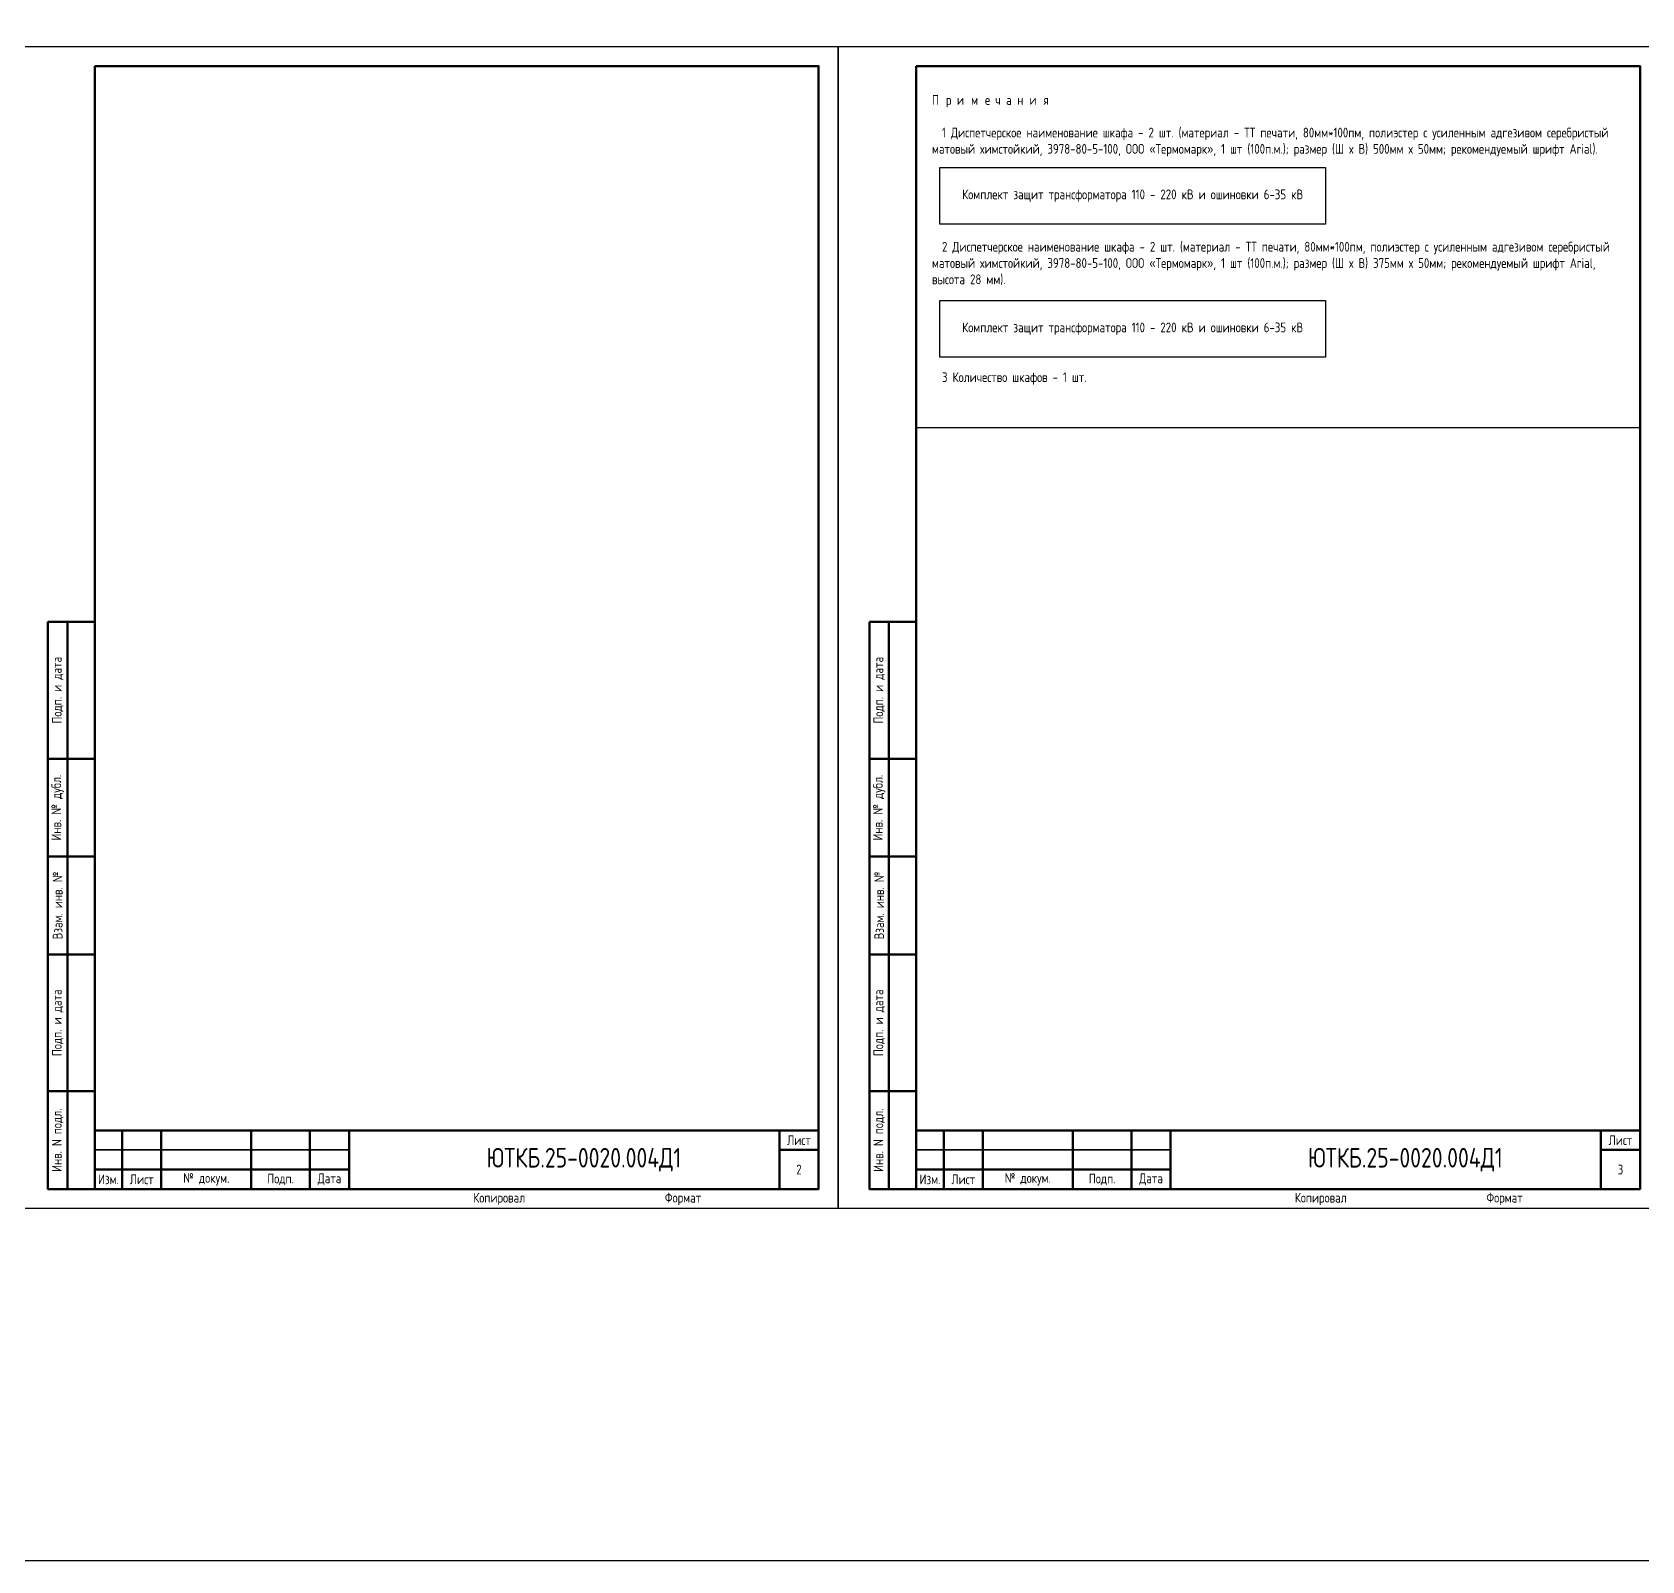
# Model space of a CAD drawing. Header units: millimetres. Extents: x -1533 to 5846, y -90 to 586.
# Drawn here: x -836 to -424.6, y -90 to 300.7 of the extents above; entities that cross this region are included whole.
import ezdxf

# ---------------------------------------------------------------- set-up
doc = ezdxf.new("R2010")
doc.units = ezdxf.units.MM
doc.styles.add('Gost_type_A', font='GOST_A.TTF')

# ---------------------------------------------------------------- blocks, each defined once
blk = doc.blocks.new('Формат_А4')
blk.add_lwpolyline([(0, 297), (0, 0), (-210, 0), (-210, 297)], close=True)
at = {"lineweight": 50}
blk.add_lwpolyline([(-190, 292), (-5, 292), (-5, 5), (-190, 5)], close=True, dxfattribs=at)
blk = doc.blocks.new('Штамп левый нижний')
at = {"lineweight": 50}
for points in [[(-12, 145), (-7, 145), (-7, 110), (-12, 110)], [(-7, 145), (0, 145), (0, 110), (-7, 110)], [(-12, 110), (-7, 110), (-7, 85), (-12, 85)], [(-7, 110), (0, 110), (0, 85), (-7, 85)], [(-12, 85), (-7, 85), (-7, 60), (-12, 60)], [(-7, 85), (0, 85), (0, 60), (-7, 60)], [(-12, 60), (-7, 60), (-7, 25), (-12, 25)], [(-7, 60), (0, 60), (0, 25), (-7, 25)], [(-12, 25), (-7, 25), (-7, 0), (-12, 0)], [(-7, 25), (0, 25), (0, 0), (-7, 0)]]:
    blk.add_lwpolyline(points, close=True, dxfattribs=at)
at = {"char_height": 2.5, "attachment_point": 5, "rotation": 90, "style": 'Gost_type_A'}
for s, insert, width in [('Подп. и дата', (-9.5, 127.5), 35), ('Инв. № дубл.', (-9.5, 97.5), 25), ('Взам. инв. №', (-9.5, 72.5), 25), ('Подп. и дата', (-9.5, 42.5), 35), ('Инв. N подл.', (-9.5, 12.5), 25)]:
    blk.add_mtext(s, dxfattribs=dict(at, insert=insert, width=width))
blk = doc.blocks.new('Штамп малый нижний')
at = {"lineweight": 50}
for points in [[(-185, 15), (-178, 15), (-178, 5), (-185, 5)], [(-178, 15), (-168, 15), (-168, 5), (-178, 5)], [(-168, 15), (-145, 15), (-145, 5), (-168, 5)], [(-145, 15), (-130, 15), (-130, 5), (-145, 5)], [(-130, 15), (-120, 15), (-120, 5), (-130, 5)], [(-120, 15), (-10, 15), (-10, 0), (-120, 0)], [(-10, 15), (0, 15), (0, 10), (-10, 10)], [(-10, 10), (0, 10), (0, 0), (-10, 0)], [(-185, 5), (-178, 5), (-178, 0), (-185, 0)], [(-178, 5), (-168, 5), (-168, 0), (-178, 0)], [(-168, 5), (-145, 5), (-145, 0), (-168, 0)], [(-145, 5), (-130, 5), (-130, 0), (-145, 0)], [(-130, 5), (-120, 5), (-120, 0), (-130, 0)]]:
    blk.add_lwpolyline(points, close=True, dxfattribs=at)
for points in [[(-185, 15), (-178, 15), (-178, 10), (-185, 10)], [(-178, 15), (-168, 15), (-168, 10), (-178, 10)], [(-168, 15), (-145, 15), (-145, 10), (-168, 10)], [(-145, 15), (-130, 15), (-130, 10), (-145, 10)], [(-130, 15), (-120, 15), (-120, 10), (-130, 10)], [(-185, 10), (-178, 10), (-178, 5), (-185, 5)], [(-178, 10), (-168, 10), (-168, 5), (-178, 5)], [(-168, 10), (-145, 10), (-145, 5), (-168, 5)], [(-145, 10), (-130, 10), (-130, 5), (-145, 5)], [(-130, 10), (-120, 10), (-120, 5), (-130, 5)]]:
    blk.add_lwpolyline(points, close=True)
at = {"char_height": 2.5, "style": 'Gost_type_A'}
for s, insert, width, attachment_point in [('Лист', (-5, 12.5), 10, 5), ('Изм.', (-181.5, 2.5), 7, 5), ('Лист', (-173, 2.5), 10, 5), ('№ докум.', (-156.5, 2.5), 23, 5), ('Подп.', (-137.5, 2.5), 15, 5), ('Дата', (-125, 2.5), 10, 5), ('Копировал', (-75, -2.53), 13.1202, 6), ('Формат', (-30, -2.53), 13.1202, 6)]:
    blk.add_mtext(s, dxfattribs=dict(at, insert=insert, width=width, attachment_point=attachment_point))

msp = doc.modelspace()

# ---------------------------------------------------------------- linework, layer by layer
msp.add_line((-610, 199.61), (-425, 199.61))
for points in [[(-1533, 586), (5845.64, 586), (5845.64, -90), (-1533, -90)], [(-604, 266.14), (-505.4, 266.14), (-505.4, 251.64), (-604, 251.64)], [(-604, 232.14), (-505.4, 232.14), (-505.4, 217.64), (-604, 217.64)]]:
    msp.add_lwpolyline(points, close=True)

# ---------------------------------------------------------------- block references
at = {"color": 1}
for name, p in [('Формат_А4', (-630, 0)), ('Формат_А4', (-420, 0)), ('Штамп левый нижний', (-820, 5)), ('Штамп левый нижний', (-610, 5)), ('Штамп малый нижний', (-635, 5)), ('Штамп малый нижний', (-425, 5))]:
    msp.add_blockref(name, p, dxfattribs=at)

# ---------------------------------------------------------------- texts
at = {"char_height": 2.5, "style": 'Gost_type_A'}
for s, insert, width, attachment_point in [('\\pxql;{\\T2;\\C0;Примечания\\P\\P\\T1;  1 }Диспетчерское наименование шкафа - {\\C6;2 шт}. (материал - ТТ печати, 80мм*100пм, полиэстер с усиленным адгезивом серебристый матовый химстойкий, 3978-80-5-100, ООО «Термомарк», 1 шт (100п.м.); размер (Ш х В) {\\C6;500мм} х 50мм; рекомендуемый шрифт Arial).\\P\\P\\P\\P\\P\\P  2 Диспетчерское наименование шкафа - {\\C6;2 шт.} (материал - ТТ печати, 80мм*100пм, полиэстер с усиленным адгезивом серебристый матовый химстойкий, 3978-80-5-100, ООО «Термомарк», 1 шт (100п.м.); размер (Ш х В) 375мм х 50мм; рекомендуемый шрифт Arial, высота 28 мм).\\P\\P\\P\\P\\P\\P  3 Количество шкафов - 1 шт.', (-606, 284.61), 175, 1), ('Комплект защит трансформатора 110 - 220 кВ и ошиновки 6-35 кВ', (-554.7, 258.89), 98.6, 5), ('Комплект защит трансформатора 110 - 220 кВ и ошиновки 6-35 кВ', (-554.7, 224.89), 98.6, 5), ('2', (-640, 10), 10, 5), ('3', (-430, 10), 10, 5)]:
    msp.add_mtext(s, dxfattribs=dict(at, insert=insert, width=width, attachment_point=attachment_point))
at = {"color": 1, "char_height": 5, "width": 120, "attachment_point": 5, "style": 'Gost_type_A'}
for insert in [(-695, 12.5), (-485, 12.5)]:
    msp.add_mtext('{\\C256;ЮТКБ.25-0020.004Д1}', dxfattribs=dict(at, insert=insert))

doc.saveas('drawing.dxf')
